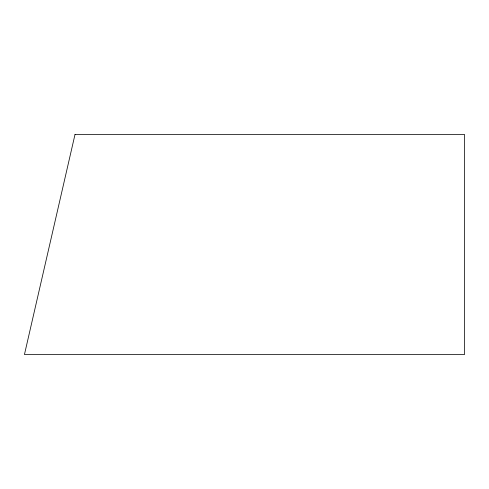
<?xml version="1.0" encoding="UTF-8"?>
<svg xmlns="http://www.w3.org/2000/svg" width="489" height="489" viewBox="0 0 489 489"><rect width="100%" height="100%" fill="white"/><g stroke="black" fill="none" stroke-linecap="round" stroke-linejoin="round"><path stroke-width="0.73" d="M75.006 134.475L24.45 354.525L464.55 354.525L464.55 134.475L75.006 134.475"/></g></svg>
